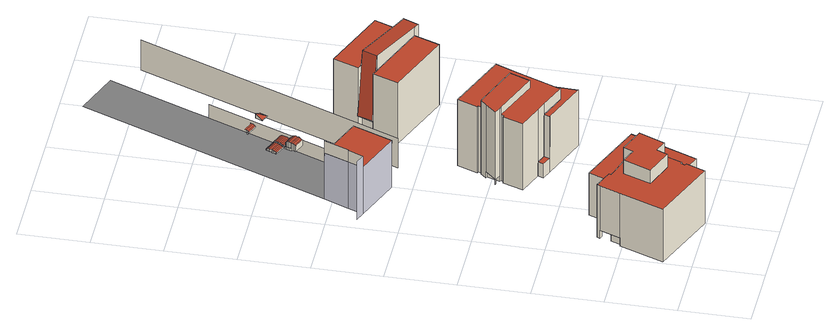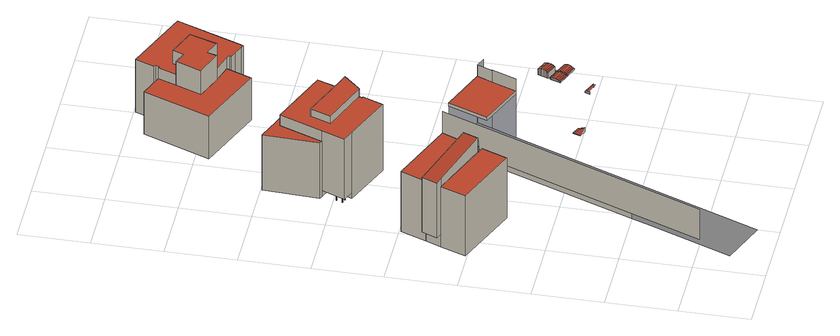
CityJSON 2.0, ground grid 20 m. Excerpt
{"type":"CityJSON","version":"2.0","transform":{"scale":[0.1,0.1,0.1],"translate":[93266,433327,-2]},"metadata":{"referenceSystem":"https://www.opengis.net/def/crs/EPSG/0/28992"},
"CityObjects":{
"building1":{"type":"Building","attributes":{"measuredHeight":21.89,"yearOfConstruction":1992},"address":[{"CountryName":"Nederland","LocalityName":"Rotterdam","ThoroughfareNumber":"90-90","ThoroughfareName":"Twentestraat","PostalCode":"3083BD"}],"children":["building1-1","building1-2","building1-3"]},
"building1-1":{"type":"BuildingPart","attributes":{"measuredHeight":21.89},"parents":["building1"],"geometry":[{"type":"Solid","lod":"2","boundaries":[[[[0,1,2,3]],[[1,4,5,2]],[[6,7,8,9]],[[4,10,11,12,5]],[[7,0,3,8]],[[13,14,15,16]],[[14,6,9,15]],[[13,16,12,11,17]],[[2,5,12,16,15,9,8,3]],[[18,19,20,21,22,23,24,25]],[[23,22,11,10]],[[1,24,23,10,4]],[[17,21,20,14,13]],[[19,18,7,6]],[[18,25,0,7]],[[25,24,1,0]],[[22,21,17,11]],[[20,19,6,14]]]],"semantics":{"surfaces":[{"type":"WallSurface"},{"type":"RoofSurface"},{"type":"GroundSurface"},{"type":"ClosureSurface"}],"values":[[0,0,0,0,0,0,0,0,1,2,3,3,3,3,3,3,3,3]]}}]},
"building1-2":{"type":"BuildingPart","attributes":{"measuredHeight":17.44},"parents":["building1"],"geometry":[{"type":"Solid","lod":"2","boundaries":[[[[26,27,28,29,30,31,32,33,34,35,36,37,38,39,40,41,42]],[[43,44,28,27]],[[39,45,46,47,48]],[[49,50,38,51,52]],[[50,45,39,38]],[[44,53,29,28]],[[54,55,31,30]],[[53,54,30,29]],[[55,56,32,31]],[[56,57,33,32]],[[57,58,34,33]],[[58,59,35,34]],[[60,61,62,63]],[[59,64,36,35]],[[65,13,17,66]],[[64,67,37,36]],[[67,51,38,37]],[[52,60,63,49]],[[61,68,69,62]],[[68,70,71,69]],[[72,73,74,75]],[[76,43,27,26]],[[4,77,78,10]],[[79,41,40,80]],[[78,77,71,70,81]],[[82,76,26,42]],[[66,83,72,75,65]],[[80,40,39,48]],[[46,84,41,79,47]],[[74,73,82,42,85]],[[84,85,42,41]],[[14,13,65,75,74,85,84,46,45,50,49,63,62,69,71,77,4,1,0,7,6]],[[82,73,72,83,21,20,19,18,25,24,23,81,70,68,61,60,52,51,67,64,59,58,57,56,55,54,53,44,43,76]],[[48,47,79,80]],[[24,25,0,1]],[[14,20,21,17,13]],[[81,23,10,78]],[[18,19,6,7]],[[25,18,7,0]],[[19,20,14,6]],[[10,23,24,1,4]],[[21,83,66,17]]]],"semantics":{"surfaces":[{"type":"OuterCeilingSurface"},{"type":"WallSurface"},{"type":"RoofSurface"},{"type":"GroundSurface"},{"type":"ClosureSurface"}],"values":[[0,1,1,1,1,1,1,1,1,1,1,1,1,1,1,1,1,1,1,1,1,1,1,1,1,1,1,1,1,1,1,2,3,3,4,4,4,4,4,4,4,4]]}}]},
"building1-3":{"type":"BuildingPart","attributes":{"measuredHeight":14.07},"parents":["building1"],"geometry":[{"type":"Solid","lod":"2","boundaries":[[[[86,87,88,89]],[[87,90,91,88]],[[81,86,89,78]],[[90,83,66,91]],[[78,89,88,91,66,17,11,10]],[[86,81,23,22,21,83,90,87]],[[21,22,11,17]],[[22,23,10,11]],[[83,21,17,66]],[[23,81,78,10]]]],"semantics":{"surfaces":[{"type":"WallSurface"},{"type":"RoofSurface"},{"type":"GroundSurface"},{"type":"ClosureSurface"}],"values":[[0,0,0,0,1,2,3,3,3,3]]}}]},
"building2":{"type":"Building","attributes":{"measuredHeight":21.81},"children":["building2-1","building2-2","building2-3"],"geometry":[{"type":"MultiSurface","lod":"2","boundaries":[[[92,93,94,95,96]],[[95,97,98,96]],[[94,99,97,95]],[[100,101,102,103]],[[101,104,105,102]],[[106,107,108,109]],[[104,110,111,105]],[[109,112,113,106]],[[110,114,115,111]],[[112,116,117,113]],[[118,115,114,119]],[[120,98,97,121,122]],[[123,100,103,124]],[[116,125,126,117]],[[100,123,127,101]],[[128,118,119,129]],[[125,130,131,126]],[[101,127,132,104]],[[133,128,129,134]],[[135,136,137,138]],[[104,132,139,110]],[[140,133,134,141]],[[142,143,144,145]],[[138,137,146,147]],[[148,121,97,99,149]],[[110,139,150,114]],[[151,142,145,152]],[[147,146,153,154]],[[114,150,155,119]],[[156,157,158,159]],[[160,151,152,161]],[[127,123,124,162]],[[154,153,163,164]],[[157,165,166,158]],[[119,155,167,129]],[[168,169,164,163]],[[136,160,161,170]],[[132,127,162,171]],[[165,172,173,166]],[[129,167,174,134]],[[170,175,137,136]],[[139,132,171,176]],[[134,174,177,141]],[[172,178,179,173]],[[180,140,141,177]],[[175,181,146,137]],[[150,139,176,182]],[[183,179,178,184]],[[185,156,159,186]],[[181,187,153,146]],[[182,188,155,150]],[[156,185,189,157]],[[190,183,184,191]],[[187,168,163,153]],[[157,189,192,165]],[[188,193,167,155]],[[194,190,191,195]],[[165,192,196,172]],[[193,197,174,167]],[[198,194,195,199]],[[197,180,177,174]],[[172,196,200,178]],[[178,200,201,184]],[[189,185,186,202]],[[184,201,203,191]],[[192,189,202,204]],[[191,203,205,195]],[[196,192,204,206]],[[195,205,207,199]],[[208,198,199,207]],[[200,196,206,209]],[[209,210,201,200]],[[210,211,203,201]],[[211,212,205,203]],[[212,208,207,205]],[[213,214,215,216]],[[217,218,219,220]],[[218,221,222,219]],[[223,217,220,224]],[[217,223,225,218]],[[218,225,226,221]],[[221,226,227,228]],[[225,223,224,229]],[[226,225,229,230]],[[227,226,230,231]],[[232,227,231,233]]],"semantics":{"surfaces":[{"type":"ClosureSurface"},{"type":"WallSurface"},{"type":"RoofSurface"}],"values":[0,1,0,1,1,1,1,1,1,1,1,1,1,1,2,1,1,2,1,2,2,1,1,2,0,2,1,2,2,1,1,1,2,1,2,1,1,1,1,2,1,1,2,1,1,1,1,1,1,1,1,2,1,1,2,1,1,2,1,1,1,2,2,1,2,1,2,1,2,1,1,1,1,1,1,1,1,1,1,2,2,2,1,1,1,1]}}]},
"building2-1":{"type":"BuildingInstallation","parents":["building2"],"geometry":[{"type":"MultiSurface","lod":"2","boundaries":[[[169,234,154,164]],[[187,168,163,153]],[[168,169,164,163]],[[234,235,147,154]],[[181,187,153,146]],[[235,236,138,147]],[[175,181,146,137]],[[236,237,135,138]],[[170,175,137,136]],[[238,135,237,239]],[[136,160,161,170]],[[160,151,152,161]],[[240,241,242,243]],[[244,240,243,245]],[[143,244,245,144]],[[241,238,239,242]],[[151,142,145,152]],[[142,143,144,145]],[[138,137,146,147]],[[238,160,136,135]],[[241,151,160,238]],[[135,136,137,138]],[[244,143,142,240]],[[240,142,151,241]],[[154,153,163,164]],[[147,146,153,154]]],"semantics":{"surfaces":[{"type":"WallSurface"},{"type":"RoofSurface"}],"values":[0,0,0,0,0,0,0,0,0,0,0,0,0,0,0,0,0,0,1,1,1,1,1,1,1,1]}}]},
"building2-2":{"type":"BuildingInstallation","parents":["building2"],"geometry":[{"type":"MultiSurface","lod":"2","boundaries":[[[140,133,134,141]],[[197,180,177,174]],[[182,188,155,150]],[[188,193,167,155]],[[101,104,105,102]],[[100,101,102,103]],[[128,118,119,129]],[[104,110,111,105]],[[118,115,114,119]],[[110,114,115,111]],[[132,127,162,171]],[[180,140,141,177]],[[133,128,129,134]],[[150,139,176,182]],[[193,197,174,167]],[[139,132,171,176]],[[127,123,124,162]],[[123,100,103,124]],[[100,123,127,101]],[[110,139,150,114]],[[114,150,155,119]],[[104,132,139,110]],[[101,127,132,104]],[[119,155,167,129]],[[134,174,177,141]],[[129,167,174,134]]],"semantics":{"surfaces":[{"type":"WallSurface"},{"type":"RoofSurface"}],"values":[0,0,0,0,0,0,0,0,0,0,0,0,0,0,0,0,0,0,1,1,1,1,1,1,1,1]}}]},
"building2-3":{"type":"BuildingInstallation","parents":["building2"],"geometry":[{"type":"MultiSurface","lod":"2","boundaries":[[[208,198,199,207]],[[194,190,191,195]],[[212,208,207,205]],[[209,210,201,200]],[[198,194,195,199]],[[211,212,205,203]],[[183,179,178,184]],[[190,183,184,191]],[[210,211,203,201]],[[192,189,202,204]],[[172,178,179,173]],[[157,165,166,158]],[[200,196,206,209]],[[165,172,173,166]],[[189,185,186,202]],[[196,192,204,206]],[[156,157,158,159]],[[185,156,159,186]],[[178,200,201,184]],[[195,205,207,199]],[[191,203,205,195]],[[157,189,192,165]],[[184,201,203,191]],[[172,196,200,178]],[[156,185,189,157]],[[165,192,196,172]]],"semantics":{"surfaces":[{"type":"WallSurface"},{"type":"RoofSurface"}],"values":[0,0,0,0,0,0,0,0,0,0,0,0,0,0,0,0,0,0,1,1,1,1,1,1,1,1]}}]},
"building3":{"type":"Building","attributes":{"measuredHeight":21.9},"children":["building3-1"],"geometry":[{"type":"MultiSurface","lod":"2","boundaries":[[[94,95,97,99]],[[149,99,97,121,148]],[[246,247,95,94,248]],[[249,121,97,95,247,250]],[[251,252,246,248]],[[121,249,253,148]],[[249,250,254,253]],[[255,256,252,251]],[[257,258,259,260]],[[258,261,262,259]],[[260,259,262]],[[255,251,248,94,99,149,263,264,265,266]],[[262,267,260]],[[260,267,268,257]],[[267,262,261,268]],[[266,269,256,255]],[[270,271,272,273]]],"semantics":{"surfaces":[{"type":"ClosureSurface"},{"type":"RoofSurface"},{"type":"WallSurface"},{"type":"GroundSurface"}],"values":[0,0,0,1,2,2,2,2,2,2,1,3,1,2,2,2,2]}}]},
"building3-1":{"type":"BuildingInstallation","parents":["building3"],"geometry":[{"type":"MultiSurface","lod":"2","boundaries":[[[262,267,260]],[[260,267,268,257]],[[257,258,259,260]],[[258,261,262,259]],[[267,262,261,268]],[[260,259,262]]],"semantics":{"surfaces":[{"type":"RoofSurface"},{"type":"WallSurface"}],"values":[0,1,1,1,1,0]}}]},
"building4":{"type":"Building","attributes":{"measuredHeight":24.32,"yearOfConstruction":1989},"address":[{"CountryName":"Nederland","LocalityName":"Rotterdam","ThoroughfareNumber":"70-88","ThoroughfareName":"Twentestraat","PostalCode":"3083BD"}],"children":["building4-1","building4-2"]},
"building4-1":{"type":"BuildingPart","attributes":{"measuredHeight":18.36},"parents":["building4"],"geometry":[{"type":"Solid","lod":"2","boundaries":[[[[274,275,276,277,278]],[[279,280,281,282,283,284]],[[281,285,286,282]],[[285,277,276,286]],[[287,280,279,288]],[[283,289,290,284]],[[275,291,289,283,282,286,276]],[[279,284,290,288]],[[285,281,280,287,292,293,278,277]],[[290,289,291,293,292]],[[291,275,274,278,293]],[[292,287,288,290]]]],"semantics":{"surfaces":[{"type":"WallSurface"},{"type":"RoofSurface"},{"type":"GroundSurface"},{"type":"ClosureSurface"}],"values":[[0,0,0,0,0,0,1,1,2,3,3,3]]}}]},
"building4-2":{"type":"BuildingPart","attributes":{"measuredHeight":24.32},"parents":["building4"],"geometry":[{"type":"Solid","lod":"2","boundaries":[[[[294,295,296,297],[298,299,300,301,302,303,304,305,306]],[[307,308,309,274],[310,311,312,313,314,315,316,317],[318,319,320,321,322,323,324,325,326,327],[328,329,330,331,332,333,334,335,336]],[[337,338,298,306]],[[339,340,296,295]],[[341,342,343,344]],[[342,345,346,343]],[[308,347,348,349,350]],[[350,351,309,308]],[[352,296,340,341,344,353]],[[352,354,297,296]],[[344,355,356,353]],[[357,358,359,360,361]],[[362,358,357,363]],[[338,364,299,298]],[[365,366,328,336]],[[367,368,322,321]],[[294,369,361,360,370]],[[371,372,332,331]],[[366,373,329,328]],[[373,374,330,329]],[[375,376,326,325]],[[377,378,324,323]],[[379,380,312,311]],[[381,382,302,301]],[[383,379,311,310]],[[384,385,314,313]],[[386,387,335,334]],[[376,388,327,326]],[[382,389,303,302]],[[390,391,320,319]],[[378,375,325,324]],[[387,365,336,335]],[[385,392,315,314]],[[374,371,331,330]],[[368,377,323,322]],[[392,393,316,315]],[[393,394,317,316]],[[388,395,318,327]],[[394,383,310,317]],[[395,390,319,318]],[[380,384,313,312]],[[391,367,321,320]],[[396,381,301,300]],[[389,397,304,303]],[[372,398,333,332]],[[398,386,334,333]],[[397,399,305,304]],[[348,400,401,349]],[[399,337,306,305]],[[288,402,403,404,287]],[[288,290,289,405,402]],[[289,291,406,405]],[[355,362,363,356]],[[274,309,351,407,275]],[[291,275,407,406]],[[364,396,300,299]],[[278,408,307,274]],[[408,347,308,307]],[[354,369,294,297]],[[409,359,358,410]],[[345,404,403,346]],[[370,339,295,294]],[[400,409,410,401]],[[354,352,353,356,363,357,361,369]],[[407,351,350,349,401,410,358,362,355,344,343,346,403,402,405,406]],[[385,384,380,379,383,394,393,392]],[[371,374,373,366,365,387,386,398,372]],[[396,364,338,337,399,397,389,382,381]],[[375,378,377,368,367,391,390,395,388,376]],[[340,339,370,360,359,409,400,348,347,408,278,293,292,287,404,345,342,341]],[[290,292,293,291,289]],[[275,291,293,278,274]],[[287,292,290,288]]]],"semantics":{"surfaces":[{"type":"OuterCeilingSurface"},{"type":"WallSurface"},{"type":"RoofSurface"},{"type":"GroundSurface"},{"type":"ClosureSurface"}],"values":[[0,0,1,1,1,1,1,1,1,1,1,1,1,1,1,1,1,1,1,1,1,1,1,1,1,1,1,1,1,1,1,1,1,1,1,1,1,1,1,1,1,1,1,1,1,1,1,1,1,1,1,1,1,1,1,1,1,1,1,1,1,1,1,2,2,3,3,3,3,3,4,4,4]]}}]},
"building5":{"type":"Building","attributes":{"measuredHeight":24.53,"yearOfConstruction":1990},"address":[{"CountryName":"Nederland","LocalityName":"Rotterdam","ThoroughfareNumber":"50-60","ThoroughfareName":"Twentestraat","PostalCode":"3083BD"}],"children":["building5-1","building5-2","building5-3"]},
"building5-1":{"type":"BuildingPart","attributes":{"measuredHeight":19.89},"parents":["building5"],"geometry":[{"type":"Solid","lod":"2","boundaries":[[[[411,412,413,414,415,416]],[[417,418,419,420,421]],[[412,411,416,422,423]],[[415,424,422,416]],[[421,414,413,417]],[[413,412,423,425,418,417]],[[414,421,420,426,424,415]],[[422,424,426,425,423]],[[425,426,420,419,418]]]],"semantics":{"surfaces":[{"type":"WallSurface"},{"type":"RoofSurface"},{"type":"GroundSurface"},{"type":"ClosureSurface"}],"values":[[0,0,0,0,0,1,2,3,3]]}}]},
"building5-2":{"type":"BuildingPart","attributes":{"measuredHeight":19.97},"parents":["building5"],"geometry":[{"type":"Solid","lod":"2","boundaries":[[[[427,428,429,430,431]],[[432,433,431,430]],[[434,435,436,437,438]],[[439,440,428,427,431,433]],[[439,437,436,440]],[[441,429,428,440,436,435]],[[433,432,442,438,437,439]],[[430,429,441,442,432]],[[435,434,438,442,441]]]],"semantics":{"surfaces":[{"type":"WallSurface"},{"type":"RoofSurface"},{"type":"GroundSurface"},{"type":"ClosureSurface"}],"values":[[0,0,0,0,0,1,2,3,3]]}}]},
"building5-3":{"type":"BuildingPart","attributes":{"measuredHeight":24.53},"parents":["building5"],"geometry":[{"type":"MultiSurface","lod":"2","boundaries":[[[430,431,443,444,416,422]],[[419,445,446,434]],[[428,447,427]],[[411,448,412]],[[449,444,443]],[[438,420,419,434]],[[424,432,430,422]],[[427,449,443,431]],[[450,451,446,445]],[[422,416,411,448,423]],[[448,452,423]],[[444,411,416]],[[445,419,418,453,450]],[[452,454,425,423]],[[454,453,418,425]],[[429,447,427,431,430]],[[435,434,446,451,455]],[[447,429,456]],[[429,441,457,456]],[[455,457,441,435]],[[457,455,451,450,453,454]],[[457,454,452,448,411,444,449,427,447,456]],[[432,424,426,420,438,442]],[[422,423,425,426,424]],[[429,430,432,442,441]],[[418,419,420,426,425]],[[434,435,441,442,438]]],"semantics":{"surfaces":[{"type":"OuterCeilingSurface"},{"type":"WallSurface"},{"type":"RoofSurface"},{"type":"GroundSurface"},{"type":"ClosureSurface"}],"values":[0,0,1,1,1,1,1,1,1,1,1,1,1,1,1,1,1,1,1,1,2,2,3,4,4,4,4]}}]}
},
"vertices":[
[198,106,182],[211,138,182],[211,138,225],[198,106,224],[246,124,182],[246,124,225],[147,216,182],[117,137,182],[117,137,224],[147,216,226],[246,124,148],[275,198,148],[275,198,226],[201,227,182],[190,199,182],[190,199,226],[201,227,227],[201,227,148],[117,137,8],[147,216,8],[190,199,8],[201,227,8],[275,198,8],[246,124,8],[211,138,8],[198,106,8],
[113,239,34],[107,241,34],[107,240,34],[104,241,34],[100,241,34],[97,239,34],[95,237,34],[93,234,34],[92,234,34],[90,229,34],[74,236,34],[62,205,34],[57,208,34],[80,267,34],[89,264,34],[92,272,34],[122,261,34],[107,241,8],[107,240,8],[80,267,182],[84,276,182],[84,276,8],[80,267,8],[7,82,182],[57,208,182],[57,208,8],[7,82,8],[104,241,8],[100,241,8],[97,239,8],[95,237,8],[93,234,8],[92,234,8],[90,229,8],[200,5,8],[222,60,8],[222,60,182],[200,5,182],[74,236,8],[148,243,182],[148,243,148],[62,205,8],[216,63,8],[216,63,182],[221,74,8],[221,74,182],[136,248,8],[138,254,8],[138,254,182],[136,248,182],[113,239,8],[226,72,182],[226,72,148],[92,272,8],[89,264,8],[226,72,8],[122,261,8],[148,243,8],[92,272,182],[122,261,182],
[294,46,8],[370,239,8],[370,239,148],[294,46,148],[177,316,8],[177,316,148],
[41,921,197],[41,921,6],[68,910,6],[68,910,160],[68,910,197],[86,953,160],[86,953,197],[86,953,6],[52,1090,217],[53,1093,219],[53,1093,199],[52,1090,199],[55,1097,221],[55,1097,199],[54,1107,208],[52,1102,208],[52,1102,199],[54,1107,199],[56,1101,222],[56,1101,199],[55,1111,199],[55,1111,208],[58,1105,222],[58,1105,199],[57,1115,199],[57,1115,207],[60,1110,199],[60,1110,222],[86,953,199],[114,1024,160],[114,1024,199],[82,1078,217],[82,1078,199],[59,1119,199],[59,1119,205],[83,1081,219],[61,1114,199],[61,1114,221],[60,1122,199],[60,1122,203],[85,1085,221],[63,1118,199],[63,1118,219],[37,1154,208],[67,1142,208],[69,1146,208],[39,1159,208],[87,1089,222],[64,1121,199],[64,1121,217],[62,1130,205],[61,1126,203],[61,1126,199],[62,1130,199],[71,1150,207],[41,1163,207],[114,1024,150],[114,1024,6],[88,1093,222],[64,1134,207],[64,1134,199],[72,1154,205],[42,1167,205],[90,1097,222],[66,1125,203],[67,1128,205],[67,1128,199],[66,1125,199],[66,1138,208],[66,1138,199],[83,1081,199],[74,1158,203],[43,1170,203],[69,1132,207],[69,1132,199],[92,1102,221],[74,1158,199],[43,1170,199],[67,1142,199],[85,1085,199],[70,1136,208],[70,1136,199],[93,1105,219],[69,1146,199],[87,1089,199],[95,1109,217],[72,1141,208],[72,1141,199],[95,1109,199],[71,1150,199],[88,1093,199],[74,1145,199],[74,1145,208],[96,1113,203],[96,1113,199],[72,1154,199],[90,1097,199],[98,1116,205],[76,1149,199],[76,1149,207],[99,1120,207],[92,1102,199],[77,1153,199],[77,1153,205],[101,1124,208],[93,1105,199],[78,1156,199],[78,1156,203],[102,1128,208],[104,1133,208],[98,1116,199],[106,1137,207],[99,1120,199],[107,1141,205],[101,1124,199],[109,1144,203],[109,1144,199],[102,1128,199],[104,1133,199],[106,1137,199],[107,1141,199],[104,1234,205],[103,1231,203],[103,1231,199],[104,1234,199],[108,1229,203],[109,1232,205],[109,1232,199],[108,1229,199],[111,1236,207],[111,1236,199],[138,1217,203],[138,1217,199],[139,1220,205],[141,1224,207],[142,1228,208],[112,1240,208],[139,1220,199],[141,1224,199],[142,1228,199],[144,1232,208],[144,1232,199],
[42,1167,199],[41,1163,199],[39,1159,199],[37,1154,199],[35,1150,208],[35,1150,199],[32,1142,205],[34,1146,207],[34,1146,199],[32,1142,199],[31,1139,203],[31,1139,199],
[200,859,51],[200,859,160],[200,859,6],[247,971,160],[202,858,160],[204,870,6],[204,870,51],[247,971,150],[202,858,150],[243,968,6],[243,968,51],[246,1238,150],[237,1217,150],[237,1217,151],[246,1238,165],[259,1208,150],[259,1208,151],[399,1738,6],[528,1688,6],[435,1453,6],[413,1397,6],[267,1230,152],[267,1230,150],[413,1397,51],[531,1606,150],[229,847,150],[229,847,51],[531,1606,51],
[479,567,28],[479,567,191],[487,564,191],[487,564,7],[479,567,7],[319,468,53],[319,468,7],[348,456,7],[348,456,191],[347,456,191],[347,456,53],[480,404,7],[480,404,191],[325,484,7],[325,484,53],[354,473,191],[354,473,53],[430,443,191],[354,473,7],[430,443,7],
[289,619,28],[295,617,28],[280,579,28],[259,587,28],[267,590,28],[266,590,28],[266,589,28],[266,588,28],[267,587,28],[268,588,28],[269,588,28],[269,589,28],[268,590,28],[445,581,28],[471,648,28],[506,634,28],[486,609,28],[486,610,28],[485,610,28],[484,610,28],[484,609,28],[484,608,28],[485,607,28],[486,608,28],[492,624,28],[493,625,28],[493,626,28],[493,627,28],[492,627,28],[491,627,28],[490,626,28],[490,625,28],[491,625,28],[491,624,28],[480,632,28],[479,632,28],[478,631,28],[478,630,28],[479,629,28],[480,629,28],[481,630,28],[481,631,28],[481,632,28],[268,590,7],[267,590,7],[295,617,7],[280,579,7],[285,577,7],[281,568,7],[281,568,226],[285,577,226],[277,570,7],[277,570,226],[471,648,7],[330,704,7],[330,704,226],[471,648,226],[506,634,226],[280,579,250],[285,577,250],[259,587,250],[419,525,226],[419,525,250],[308,635,250],[308,635,226],[308,635,7],[305,636,7],[305,636,250],[442,583,226],[442,583,250],[266,590,7],[481,632,7],[480,632,7],[493,627,7],[492,627,7],[289,619,250],[289,619,7],[478,630,7],[479,629,7],[479,632,7],[478,631,7],[490,625,7],[491,625,7],[491,627,7],[490,626,7],[486,610,7],[485,610,7],[266,588,7],[267,587,7],[486,609,7],[484,610,7],[484,609,7],[481,630,7],[481,631,7],[491,624,7],[268,588,7],[493,625,7],[493,626,7],[484,608,7],[485,607,7],[486,608,7],[492,624,7],[266,589,7],[269,588,7],[480,629,7],[269,589,7],[307,646,7],[307,646,226],[325,484,226],[255,512,226],[255,512,7],[354,473,226],[430,443,226],[479,567,226],[445,581,7],[311,645,7],[311,645,226],
[446,997,85],[446,997,205],[475,1071,204],[475,1071,6],[446,997,6],[446,997,48],[666,995,205],[637,922,205],[637,922,48],[637,922,6],[666,995,6],[462,991,48],[462,991,205],[462,991,6],[464,990,205],[464,990,6],
[429,954,87],[429,954,204],[444,947,204],[444,947,48],[429,954,48],[444,947,6],[429,954,6],[620,878,48],[620,878,204],[590,805,206],[590,805,6],[620,878,6],[399,880,6],[399,880,206],[447,946,204],[447,946,6],
[425,955,48],[442,999,48],[656,915,48],[638,871,48],[442,949,204],[459,992,205],[425,955,50],[656,915,229],[638,871,229],[462,991,228],[637,922,231],[464,990,251],[620,878,231],[444,947,228],[447,946,251]
]}
